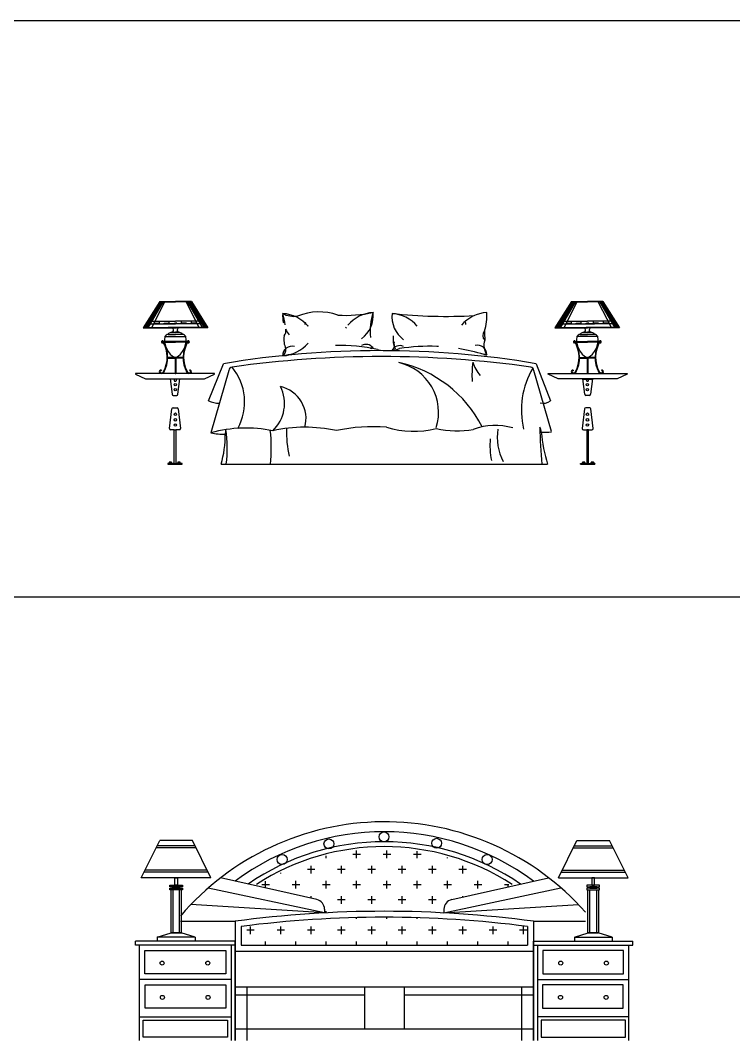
# Model space of a CAD drawing. Header units: millimetres. Extents: x 6388 to 59789, y -18725 to 8137.
# Drawn here: x 32649 to 36624, y -4990 to 697 of the extents above; entities that cross this region are included whole.
import ezdxf

# ---------------------------------------------------------------- set-up
doc = ezdxf.new("R2010")
doc.units = ezdxf.units.MM
doc.linetypes.add('HIDDEN', pattern=[0.375, 0.25, -0.125])
doc.layers.add('www.cad-blocks.net', color=7, linetype='Continuous')

# ---------------------------------------------------------------- blocks, each defined once
blk = doc.blocks.new('A$C1E9B50DE')
for p, q in [((135.2, 906.6), (42.6, 761.2)), ((135.2, 906.6), (221.7, 906.6)), ((310.8, 906.6), (221.7, 906.6)), ((310.8, 906.6), (403.5, 761.2)), ((2429.2, 906.6), (2336.5, 761.2)), ((2429.2, 906.6), (2518.3, 906.6)), ((2604.8, 906.6), (2518.3, 906.6)), ((2604.8, 906.6), (2697.4, 761.2)), ((256.4, 786.4), (256.4, 797.6)), ((310.9, 786.4), (310.9, 797.6)), ((365.4, 786.4), (365.4, 797.6)), ((2374.6, 786.4), (2374.6, 797.6)), ((2429.1, 786.4), (2429.1, 797.6)), ((2483.6, 786.4), (2483.6, 797.6)), ((42.6, 761.2), (227.7, 761.2)), ((229.1, 786.4), (221.7, 786.4)), ((362.1, 761.2), (221.7, 761.2)), ((229.1, 783), (229.1, 786.4)), ((283.6, 786.4), (256.4, 786.4)), ((283.6, 783), (283.6, 786.4)), ((338.2, 786.4), (310.9, 786.4)), ((338.2, 783), (338.2, 786.4)), ((387.4, 786.4), (365.4, 786.4)), ((944.9, 779.5), (944.9, 788.4)), ((944.9, 788.4), (947.1, 788.4)), ((947.1, 788.4), (951.6, 790.6)), ((958.3, 775), (960.5, 770.6)), ((1174.7, 759.4), (1170.2, 763.9)), ((1840.1, 788.4), (1837.8, 788.4)), ((1840.1, 779.5), (1840.1, 788.4)), ((2352.6, 786.4), (2374.6, 786.4)), ((2377.9, 761.2), (2518.3, 761.2)), ((2401.8, 786.4), (2429.1, 786.4)), ((2401.8, 783), (2401.8, 786.4)), ((2456.4, 786.4), (2483.6, 786.4)), ((2456.4, 783), (2456.4, 786.4)), ((2510.9, 786.4), (2518.3, 786.4)), ((2510.9, 783), (2510.9, 786.4)), ((2697.4, 761.2), (2512.3, 761.2)), ((150.2, 679.6), (150.5, 676)), ((293.5, 679.6), (293.2, 676)), ((2446.5, 679.6), (2446.8, 676)), ((2589.8, 679.6), (2589.5, 676)), ((264.9, 594.6), (178.8, 594.6)), ((178.8, 594.6), (221.7, 594.6)), ((178.8, 590.9), (221.7, 590.9)), ((220, 594.2), (220, 505.8)), ((265, 590.9), (221.7, 590.9)), ((223.6, 594.3), (223.6, 505.8)), ((2475, 590.9), (2518.3, 590.9)), ((2475.1, 594.6), (2561.2, 594.6)), ((2516.4, 594.3), (2516.4, 505.8)), ((2561.2, 594.6), (2518.3, 594.6)), ((2561.2, 590.9), (2518.3, 590.9)), ((2520, 594.2), (2520, 505.8)), ((143.5, 523.9), (142.1, 520.6)), ((300.2, 523.9), (301.7, 520.6)), ((407.1, 353.7), (490.8, 560.6)), ((520, 522.2), (420, 175.3)), ((2318.2, 181.7), (2220, 522.2)), ((2233.4, 560.6), (2313.2, 352.9)), ((2439.8, 523.9), (2438.3, 520.6)), ((2596.5, 523.9), (2597.9, 520.6)), ((0, 505.8), (0, 502.8)), ((440, 505.8), (0, 505.8)), ((0, 502.8), (55, 475.8)), ((55, 475.8), (385, 475.8)), ((193.6, 475.8), (203.8, 390)), ((246.2, 474.3), (193.8, 474.3)), ((220, 505.8), (223.6, 505.8)), ((236.2, 390), (246.4, 475.8)), ((385, 475.8), (440, 502.8)), ((440, 502.8), (440, 505.8)), ((2300, 502.8), (2300, 505.8)), ((2300, 505.8), (2740, 505.8)), ((2355, 475.8), (2300, 502.8)), ((2685, 475.8), (2355, 475.8)), ((2503.8, 390), (2493.6, 475.8)), ((2493.8, 474.3), (2546.2, 474.3)), ((2520, 505.8), (2516.4, 505.8)), ((2546.4, 475.8), (2536.2, 390)), ((2740, 502.8), (2685, 475.8)), ((2740, 505.8), (2740, 502.8)), ((210.1, 384.2), (229.9, 384.2)), ((2529.9, 384.2), (2510.1, 384.2)), ((189.1, 200), (202, 308.4)), ((209, 314.8), (231, 314.8)), ((238, 308.4), (250.9, 200)), ((2502, 308.4), (2489.1, 200)), ((2531, 314.8), (2509, 314.8)), ((2550.9, 200), (2538, 308.4)), ((214.8, 192.4), (196.1, 192.4)), ((214.8, 5), (214.8, 192.4)), ((214.8, 192.4), (225.2, 192.4)), ((225.2, 192.4), (225.2, 5)), ((243.9, 192.4), (225.2, 192.4)), ((2496.1, 192.4), (2514.8, 192.4)), ((2514.8, 192.4), (2514.8, 5)), ((2525.2, 192.4), (2514.8, 192.4)), ((2525.2, 5), (2525.2, 192.4)), ((2525.2, 192.4), (2543.9, 192.4)), ((180, 5), (180, 0)), ((214.8, 5), (180, 5)), ((186.7, 10.3), (186.7, 5)), ((186.7, 5), (200, 5)), ((198, 11.7), (188.7, 11.7)), ((190, 5), (190, 10.3)), ((196.5, 5), (196.5, 10.3)), ((200, 5), (200, 10.3)), ((214.8, 5), (225.2, 5)), ((260, 5), (225.2, 5)), ((235.8, 10.3), (235.8, 5)), ((235.8, 5), (249.1, 5)), ((247.1, 11.7), (237.8, 11.7)), ((239.1, 5), (239.1, 10.3)), ((245.6, 5), (245.6, 10.3)), ((249.1, 5), (249.1, 10.3)), ((260, 0), (260, 5)), ((2480, 5), (2514.8, 5)), ((2480, 0), (2480, 5)), ((2490.9, 5), (2490.9, 10.3)), ((2504.2, 5), (2490.9, 5)), ((2492.9, 11.7), (2502.2, 11.7)), ((2494.4, 5), (2494.4, 10.3)), ((2500.9, 5), (2500.9, 10.3)), ((2504.2, 10.3), (2504.2, 5)), ((2525.2, 5), (2514.8, 5)), ((2525.2, 5), (2560, 5)), ((2540, 5), (2540, 10.3)), ((2553.3, 5), (2540, 5)), ((2542, 11.7), (2551.3, 11.7)), ((2543.5, 5), (2543.5, 10.3)), ((2550, 5), (2550, 10.3)), ((2553.3, 10.3), (2553.3, 5)), ((2560, 5), (2560, 0)), ((180, 0), (260, 0)), ((180, 0), (260, 0)), ((225.2, 0), (214.8, 0)), ((225.2, 0), (214.8, 0)), ((214.8, 0), (225.2, 0)), ((476.8, 0), (2295.5, 0)), ((2560, 0), (2480, 0)), ((2480, 0), (2560, 0)), ((2525.2, 0), (2514.8, 0)), ((2514.8, 0), (2525.2, 0)), ((2514.8, 0), (2525.2, 0))]:
    blk.add_line(p, q)
at = {"linetype": 'ByBlock', "ltscale": 5000}
for p, q in [((137.8, 906.6), (45.2, 761.2)), ((138.6, 906.6), (46, 761.2)), ((139.5, 906.6), (46.8, 761.2)), ((140.4, 906.6), (47.8, 761.2)), ((143.9, 906.6), (51.2, 761.2)), ((148.4, 906.6), (58.6, 761.2)), ((154.2, 906.6), (68.4, 761.2)), ((162.7, 906.6), (88.2, 761.2)), ((134.3, 905.2), (221.7, 905.2)), ((310.8, 905.2), (221.7, 905.2)), ((279.2, 906.6), (353.8, 761.2)), ((287.8, 906.6), (373.5, 761.2)), ((293.5, 906.6), (383.3, 761.2)), ((298.1, 906.6), (390.7, 761.2)), ((301.5, 906.6), (394.2, 761.2)), ((304.1, 906.6), (396.8, 761.2)), ((306.7, 906.6), (399.3, 761.2)), ((308.4, 906.6), (401.3, 760.8)), ((2431.6, 906.6), (2338.7, 760.8)), ((2433.3, 906.6), (2340.7, 761.2)), ((2435.9, 906.6), (2343.2, 761.2)), ((2438.5, 906.6), (2345.8, 761.2)), ((2441.9, 906.6), (2349.3, 761.2)), ((2446.5, 906.6), (2356.7, 761.2)), ((2452.2, 906.6), (2366.5, 761.2)), ((2460.8, 906.6), (2386.2, 761.2)), ((2429.2, 905.2), (2518.3, 905.2)), ((2605.7, 905.2), (2518.3, 905.2)), ((2577.3, 906.6), (2651.8, 761.2)), ((2585.8, 906.6), (2671.6, 761.2)), ((2591.6, 906.6), (2681.4, 761.2)), ((2596.1, 906.6), (2688.8, 761.2)), ((2599.6, 906.6), (2692.2, 761.2)), ((2600.5, 906.6), (2693.2, 761.2)), ((2601.4, 906.6), (2694, 761.2)), ((2602.2, 906.6), (2694.8, 761.2)), ((65.7, 797.6), (221.7, 797.6)), ((78.1, 786.4), (78.1, 797.6)), ((132.6, 786.4), (132.6, 797.6)), ((187.1, 786.4), (187.1, 797.6)), ((380.3, 797.6), (221.7, 797.6)), ((2359.7, 797.6), (2518.3, 797.6)), ((2674.3, 797.6), (2518.3, 797.6)), ((2552.9, 786.4), (2552.9, 797.6)), ((2607.4, 786.4), (2607.4, 797.6)), ((2661.9, 786.4), (2661.9, 797.6)), ((46.9, 762.7), (227.7, 762.7)), ((56.5, 783), (221.7, 783)), ((58.7, 786.4), (78.1, 786.4)), ((105.3, 783), (105.3, 786.4)), ((105.3, 786.4), (132.6, 786.4)), ((159.8, 783), (159.8, 786.4)), ((159.8, 786.4), (187.1, 786.4)), ((389.6, 783), (182.4, 783)), ((402.6, 762.7), (182.4, 762.7)), ((214.4, 783), (214.4, 786.4)), ((214.4, 786.4), (221.7, 786.4)), ((403.5, 761.2), (239.6, 761.2)), ((2336.5, 761.2), (2500.4, 761.2)), ((2337.4, 762.7), (2557.6, 762.7)), ((2350.4, 783), (2557.6, 783)), ((2693.1, 762.7), (2512.3, 762.7)), ((2525.6, 786.4), (2518.3, 786.4)), ((2683.5, 783), (2518.3, 783)), ((2525.6, 783), (2525.6, 786.4)), ((2580.2, 786.4), (2552.9, 786.4)), ((2580.2, 783), (2580.2, 786.4)), ((2634.7, 786.4), (2607.4, 786.4)), ((2634.7, 783), (2634.7, 786.4)), ((2681.3, 786.4), (2661.9, 786.4)), ((287.9, 683.7), (155.9, 683.7)), ((155.9, 683.7), (221.7, 683.7)), ((163.7, 712), (279.8, 712)), ((181.6, 724.2), (221.7, 724.2)), ((197.1, 733.8), (221.7, 733.6)), ((207.3, 737.4), (221.7, 737.2)), ((236.2, 737.4), (221.7, 737.2)), ((246.4, 733.8), (221.7, 733.6)), ((261.9, 724.2), (221.7, 724.2)), ((2452.1, 683.7), (2584.1, 683.7)), ((2576.3, 712), (2460.2, 712)), ((2478.1, 724.2), (2518.3, 724.2)), ((2493.6, 733.8), (2518.3, 733.6)), ((2503.8, 737.4), (2518.3, 737.2)), ((2532.7, 737.4), (2518.3, 737.2)), ((2542.9, 733.8), (2518.3, 733.6)), ((2558.4, 724.2), (2518.3, 724.2)), ((2584.1, 683.7), (2518.3, 683.7)), ((157.9, 680.1), (221.7, 680.1)), ((285.9, 680.1), (221.7, 680.1)), ((2454.1, 680.1), (2518.3, 680.1)), ((2582.1, 680.1), (2518.3, 680.1))]:
    blk.add_line(p, q, dxfattribs=at)
at = {"linetype": 'HIDDEN'}
for p, q in [((189.4, 5), (189.4, 0)), ((197.4, 0), (197.4, 5)), ((238.5, 5), (238.5, 0)), ((246.5, 0), (246.5, 5)), ((2493.5, 0), (2493.5, 5)), ((2501.5, 5), (2501.5, 0)), ((2542.6, 0), (2542.6, 5)), ((2550.6, 5), (2550.6, 0))]:
    blk.add_line(p, q, dxfattribs=at)
for centre, radius in [((221.5, 443.5), 6.48), ((221.5, 415.4), 6.48), ((2518.5, 443.5), 6.48), ((2518.5, 415.4), 6.48), ((221.6, 278.6), 7.2), ((2518.4, 278.6), 7.2), ((221.6, 247.5), 7.2), ((2518.4, 247.5), 7.2), ((221.6, 218.7), 7.2), ((2518.4, 218.7), 7.2)]:
    blk.add_circle(centre, radius)
for centre, radius, start, end in [((981.4, 824.1), 161.9, 174.11, 192.9489), ((883.3, 954.7), 130.2, 241.0908, 278.4042), ((806.1, 637.1), 204.1, 40.4189, 85.9871), ((407, 719.1), 430.9, 7.6727, 16.3954), ((1022.4, 525.9), 323.2, 71.0183, 111.7974), ((1172.6, 1543.5), 713.4, 266.3716, 282.2562), ((1338.4, 642.6), 204.1, 94.0129, 139.5811), ((1163, 829.7), 161.9, 306.5711, 5.89), ((1621.8, 742.7), 315.2, 160.8133, 186.5053), ((1590.3, 824.1), 161.9, 174.11, 233.4289), ((1731.5, 3641.4), 2816.9, 263.8398, 273.1866), ((1415, 637.1), 204.1, 40.4189, 85.9871), ((1971.8, 642.6), 204.1, 94.0129, 139.5811), ((1701.3, 825.2), 257, 341.3058, 4.6952), ((194.2, 747.1), 17.1, 325.6014, 55.651), ((249.3, 747.1), 17.1, 124.349, 214.3986), ((799.6, 742.8), 38.2, 316.7316, 14.6494), ((981.4, 824.1), 161.9, 206.2629, 219.0596), ((1972.4, 717.9), 37.2, 137.8287, 225.5264), ((3912.5, 781), 1968.2, 181.1124, 182.6095), ((2490.7, 747.1), 17.1, 325.6014, 55.651), ((2545.8, 747.1), 17.1, 124.349, 214.3986), ((150, 682), 5.99, 32.0735, 275.454), ((150, 682), 2.35, 32.0735, 275.454), ((5.6, 595.9), 170.5, 331.461, 30.8136), ((-1.1, 595.7), 179.9, 332.3858, 29.8079), ((272.9, 692), 111.2, 169.9962, 242.6044), ((181.9, 704.3), 19.8, 90.9754, 159.1082), ((197.1, 716.5), 17.3, 90, 153.8109), ((206.2, 724.2), 13.2, 85.2699, 133.6097), ((170.6, 692), 111.2, 297.3956, 10.0038), ((237.2, 724.2), 13.2, 46.3903, 94.7301), ((246.4, 716.5), 17.3, 26.1891, 90), ((261.5, 704.3), 19.8, 20.8918, 89.0246), ((444.8, 595.7), 179.9, 150.1921, 207.6142), ((438.2, 595.9), 170.5, 149.1864, 208.539), ((293.8, 682), 5.99, 264.546, 147.9265), ((293.8, 682), 2.35, 264.546, 147.9265), ((966.3, 698.3), 140.1, 172.4632, 202.983), ((1575.2, 698.3), 140.1, 172.4632, 202.983), ((1519.1, 674), 79, 173.3811, 202.6385), ((2034.5, 662.1), 92.9, 161.6388, 214.0468), ((2446.2, 682), 5.99, 32.0735, 275.454), ((2446.2, 682), 2.35, 32.0735, 275.454), ((2301.8, 595.9), 170.5, 331.461, 30.8136), ((2295.2, 595.7), 179.9, 332.3858, 29.8079), ((2569.4, 692), 111.2, 169.9962, 242.6044), ((2478.5, 704.3), 19.8, 90.9754, 159.1082), ((2493.6, 716.5), 17.3, 90, 153.8109), ((2502.8, 724.2), 13.2, 85.2699, 133.6097), ((2467.1, 692), 111.2, 297.3956, 10.0038), ((2533.8, 724.2), 13.2, 46.3903, 94.7301), ((2542.9, 716.5), 17.3, 26.1891, 90), ((2558.1, 704.3), 19.8, 20.8918, 89.0246), ((2741.1, 595.7), 179.9, 150.1921, 207.6142), ((2734.4, 595.9), 170.5, 149.1864, 208.539), ((2590, 682), 5.99, 264.546, 147.9265), ((2590, 682), 2.35, 264.546, 147.9265), ((1362.1, -4617.9), 5251.3, 80.4489, 99.5511), ((871.3, 607.2), 51, 74.3949, 182.9806), ((806.1, 808.2), 204.1, 274.0129, 319.5811), ((797.4, 637.8), 40.4, 304.6632, 8.237), ((1145, -275), 936.8, 77.4251, 91.934), ((1284.1, 620.2), 48.3, 35.4069, 120.6162), ((1312.1, 651), 5.39, 200.5413, 352.3129), ((1400.8, 860.4), 227.1, 256.796, 288.1918), ((1472.4, 613.5), 47.9, 63.37, 155.4789), ((1636.7, -375.4), 1033.3, 87.6951, 99.1923), ((1636.7, -375.4), 1033.3, 87.118, 87.6951), ((1636.7, -375.4), 1033.3, 72.8065, 80.9417), ((1906.6, 612.8), 51, 357.0194, 105.6051), ((1370, -5406.1), 6006.1, 82.03465, 97.96535), ((1020.9, -623.2), 1244, 96.4814, 99.2749), ((1738, -862.6), 1489, 81.5237, 82.1415), ((1971.8, 813.8), 204.1, 261.6583, 265.9871), ((140.2, 516.4), 8.24, 66.2695, 227.016), ((145.6, 522.2), 16.1, 227.0772, 322.3729), ((140.2, 516.4), 4.61, 66.2695, 227.016), ((145.5, 522), 12.4, 226.9126, 322.2806), ((298.2, 522.2), 16.1, 217.6271, 312.9228), ((298.2, 522), 12.4, 217.7194, 313.0874), ((303.5, 516.4), 8.24, 312.984, 113.7305), ((303.5, 516.4), 4.61, 312.984, 113.7305), ((540, 522.2), 20, 96.5941, 180), ((302.6, 347.4), 305.2, 331.1774, 39.6176), ((1323, -101.4), 683.5, 26.9934, 77.8009), ((1403.8, 288.8), 285.1, 342.7928, 77.0994), ((2460.3, 497.1), 585.4, 172.9979, 183.4167), ((2065.2, 625), 194.4, 196.9038, 221.7666), ((2602.7, 302.3), 452.5, 148.9769, 193.5726), ((2200, 522.2), 20, 0, 83.4059), ((2436.5, 516.4), 8.24, 66.2695, 227.016), ((2441.8, 522.2), 16.1, 227.0772, 322.3729), ((2436.5, 516.4), 4.61, 66.2695, 227.016), ((2441.8, 522), 12.4, 226.9126, 322.2806), ((2594.4, 522.2), 16.1, 217.6271, 312.9228), ((2594.5, 522), 12.4, 217.7194, 313.0874), ((2599.8, 516.4), 8.24, 312.984, 113.7305), ((2599.8, 516.4), 4.61, 312.984, 113.7305), ((221.5, 469.3), 6.48, 130.2991, 49.7009), ((2518.5, 469.3), 6.48, 130.2991, 49.7009), ((619.2, 339.4), 211.1, 313.6531, 26.3557), ((766.9, 254.6), 183.3, 344.7813, 76.9214), ((210.1, 390.5), 6.29, 184.5739, 270), ((229.9, 390.5), 6.29, 270, 355.4261), ((467.4, 486.3), 145.7, 245.5756, 270), ((2271.1, 412.5), 72.7, 256.811, 304.8711), ((2510.1, 390.5), 6.29, 184.5739, 270), ((2529.9, 390.5), 6.29, 270, 355.4261), ((209, 307.8), 6.99, 90, 175.4261), ((231, 307.8), 6.99, 4.5739, 90), ((2509, 307.8), 6.99, 90, 175.4261), ((2531, 307.8), 6.99, 4.5739, 90), ((196.1, 199.4), 6.99, 175.4261, 270), ((243.9, 199.4), 6.99, 270, 4.5739), ((616.2, -539.8), 741.6, 78.4277, 105.3429), ((490.5, 494.3), 326.7, 257.5317, 271.634), ((622.1, 165.1), 122.3, 166.7898, 178.7634), ((-215.3, 86.7), 726.2, 353.1437, 8.4215), ((-112.5, 87.7), 869, 354.2071, 6.7247), ((943.8, -609.7), 816.2, 77.5551, 102.6573), ((1475.3, 181.8), 634.5, 178.5493, 192.486), ((1326.2, -762.5), 972, 85.7479, 102.2656), ((1551, 711.7), 527.5, 253.1676, 283.6601), ((1791.5, 705.8), 519.8, 257.113, 280.0754), ((2005, -128.1), 344.7, 73.5246, 110.8287), ((2305.9, 151.1), 290.2, 171.019, 207.9252), ((4699.8, 246.6), 2447.3, 180.9415, 185.7834), ((2203.8, 176.4), 57.5, 2.5876, 31.4377), ((2280.3, 380.5), 202.4, 264.5796, 280.7837), ((3288.6, 283.1), 1032.6, 185.783, 195.9101), ((2496.1, 199.4), 6.99, 175.4261, 270), ((2543.9, 199.4), 6.99, 270, 4.5739), ((-114.2, 166.7), 614.1, 344.2528, 0.1007), ((2402.3, 102.8), 427.2, 174.7269, 191.004), ((187.4, 10.3), 0.667, 90, 180), ((188.4, 8), 3.14, 71.4069, 108.5931), ((187.4, 12.5), 1.52, 296.0932, 325.9255), ((189.4, 10.3), 0.667, 0, 90), ((190.7, 10.3), 0.667, 90, 180), ((193.3, -0.9), 12.2, 77.7884, 102.2116), ((195.9, 10.3), 0.667, 0, 90), ((197.2, 10.3), 0.667, 90, 180), ((198.3, 7.5), 3.64, 72.6943, 107.3057), ((199.3, 12.5), 1.52, 214.0745, 244.3953), ((199.4, 10.3), 0.667, 0, 90), ((236.5, 10.3), 0.667, 90, 180), ((237.5, 8), 3.14, 71.4069, 108.5931), ((236.5, 12.5), 1.52, 296.0932, 325.9255), ((238.5, 10.3), 0.667, 0, 90), ((239.8, 10.3), 0.667, 90, 180), ((242.4, -0.9), 12.2, 77.7884, 102.2116), ((245, 10.3), 0.667, 0, 90), ((246.3, 10.3), 0.667, 90, 180), ((247.4, 7.5), 3.64, 72.6943, 107.3057), ((248.4, 12.5), 1.52, 214.0745, 244.3953), ((248.5, 10.3), 0.667, 0, 90), ((2491.5, 10.3), 0.667, 90, 180), ((2492.6, 7.5), 3.64, 72.6943, 107.3057), ((2491.6, 12.5), 1.52, 295.6047, 325.9255), ((2493.7, 10.3), 0.667, 0, 90), ((2495, 10.3), 0.667, 90, 180), ((2497.6, -0.9), 12.2, 77.7884, 102.2116), ((2500.2, 10.3), 0.667, 0, 90), ((2501.5, 10.3), 0.667, 90, 180), ((2502.5, 8), 3.14, 71.4069, 108.5931), ((2503.5, 12.5), 1.52, 214.0745, 243.9068), ((2503.5, 10.3), 0.667, 0, 90), ((2540.6, 10.3), 0.667, 90, 180), ((2541.7, 7.5), 3.64, 72.6943, 107.3057), ((2540.7, 12.5), 1.52, 295.6047, 325.9255), ((2542.8, 10.3), 0.667, 0, 90), ((2544.1, 10.3), 0.667, 90, 180), ((2546.7, -0.9), 12.2, 77.7884, 102.2116), ((2549.3, 10.3), 0.667, 0, 90), ((2550.6, 10.3), 0.667, 90, 180), ((2551.6, 8), 3.14, 71.4069, 108.5931), ((2552.6, 12.5), 1.52, 214.0745, 243.9068), ((2552.6, 10.3), 0.667, 0, 90)]:
    blk.add_arc(centre, radius, start, end)
blk = doc.blocks.new('A$C02563F7E')
for p, q in [((31.9, 908), (134.5, 1116.2)), ((332.7, 1085.1), (119.2, 1085.1)), ((317.4, 1116.2), (134.5, 1116.2)), ((420, 908), (317.4, 1116.2)), ((2356.8, 908), (2459.4, 1116.2)), ((2444.1, 1085.1), (2657.6, 1085.1)), ((2459.4, 1116.2), (2642.3, 1116.2)), ((2744.9, 908), (2642.3, 1116.2)), ((338, 1074.5), (114, 1074.5)), ((1063, 1016.6), (1063, 1029.2)), ((1253.1, 1037.7), (1210.8, 1037.7)), ((1231.9, 1016.6), (1231.9, 1058.8)), ((1422.1, 1037.7), (1379.8, 1037.7)), ((1400.9, 1016.6), (1400.9, 1058.8)), ((1591, 1037.7), (1548.8, 1037.7)), ((1569.9, 1016.6), (1569.9, 1056.9)), ((2438.8, 1074.5), (2662.8, 1074.5)), ((978.5, 932.1), (978.5, 974.3)), ((1147.5, 932.1), (1147.5, 974.3)), ((1316.4, 932.1), (1316.4, 974.3)), ((1485.4, 932.1), (1485.4, 974.3)), ((1654.4, 932.1), (1654.4, 974.3)), ((1738.9, 1016.6), (1738.9, 1021.1)), ((1823.4, 932.1), (1823.4, 974.3)), ((404.7, 939.1), (47.2, 939.1)), ((399.5, 949.7), (52.4, 949.7)), ((809.5, 932.1), (809.5, 935)), ((999.6, 953.2), (957.4, 953.2)), ((1168.6, 953.2), (1126.3, 953.2)), ((1337.6, 953.2), (1295.3, 953.2)), ((1506.5, 953.2), (1464.3, 953.2)), ((1675.5, 953.2), (1633.3, 953.2)), ((1844.5, 953.2), (1802.3, 953.2)), ((2372.1, 939.1), (2729.6, 939.1)), ((2377.3, 949.7), (2724.4, 949.7)), ((420, 908), (31.9, 908)), ((190.8, 857.3), (190.8, 867.1)), ((190.8, 867.1), (261.4, 867.1)), ((261.4, 857.3), (190.8, 857.3)), ((205.1, 857.6), (245.6, 857.6)), ((205.1, 850.5), (205.1, 857.6)), ((218.3, 867.1), (218.3, 907.7)), ((218.3, 907.7), (233.3, 907.7)), ((233.3, 867.1), (218.3, 867.1)), ((233.3, 907.7), (233.3, 867.1)), ((245.6, 857.6), (245.6, 850.5)), ((261.4, 867.1), (261.4, 857.3)), ((746.1, 868.7), (703.9, 868.7)), ((725, 850.5), (725, 889.2)), ((915.1, 868.7), (872.9, 868.7)), ((894, 847.6), (894, 889.8)), ((1084.1, 868.7), (1041.8, 868.7)), ((1063, 847.6), (1063, 889.8)), ((1253.1, 868.7), (1210.8, 868.7)), ((1231.9, 847.6), (1231.9, 889.8)), ((1422.1, 868.7), (1379.8, 868.7)), ((1400.9, 847.6), (1400.9, 889.8)), ((1591, 868.7), (1548.8, 868.7)), ((1569.9, 847.6), (1569.9, 889.8)), ((1760, 868.7), (1717.8, 868.7)), ((1738.9, 847.6), (1738.9, 889.8)), ((1929, 868.7), (1886.7, 868.7)), ((1907.9, 847.6), (1907.9, 889.8)), ((2080.4, 868.7), (2055.7, 868.7)), ((2076.9, 857.2), (2076.9, 871)), ((2356.8, 908), (2744.9, 908)), ((2586, 867.1), (2515.4, 867.1)), ((2515.4, 867.1), (2515.4, 857.3)), ((2515.4, 857.3), (2586, 857.3)), ((2571.7, 857.6), (2531.2, 857.6)), ((2531.2, 857.6), (2531.2, 850.5)), ((2558.5, 907.7), (2543.5, 907.7)), ((2543.5, 907.7), (2543.5, 867.1)), ((2543.5, 867.1), (2558.5, 867.1)), ((2558.5, 867.1), (2558.5, 907.7)), ((2571.7, 850.5), (2571.7, 857.6)), ((2586, 857.3), (2586, 867.1)), ((190.8, 840.5), (190.8, 850.3)), ((190.8, 850.3), (261.4, 850.3)), ((261.4, 840.5), (190.8, 840.5)), ((197.2, 840.9), (197.2, 600.2)), ((255.2, 840.9), (197.2, 840.9)), ((245.6, 850.5), (205.1, 850.5)), ((208.3, 840.9), (208.3, 600.2)), ((244.2, 600.2), (244.2, 840.9)), ((255.2, 600.2), (255.2, 840.9)), ((261.4, 850.3), (261.4, 840.5)), ((1053.4, 711.9), (404.8, 850.5)), ((978.5, 793.6), (978.5, 805.3)), ((1147.5, 763.1), (1147.5, 805.3)), ((1316.4, 763.1), (1316.4, 805.3)), ((1485.4, 763.1), (1485.4, 805.3)), ((1654.4, 763.1), (1654.4, 805.3)), ((1718.6, 711.9), (2371, 851.3)), ((1823.4, 800.3), (1823.4, 805.3)), ((2586, 850.3), (2515.4, 850.3)), ((2515.4, 850.3), (2515.4, 840.5)), ((2515.4, 840.5), (2586, 840.5)), ((2521.6, 600.2), (2521.6, 840.9)), ((2521.6, 840.9), (2579.6, 840.9)), ((2531.2, 850.5), (2571.7, 850.5)), ((2532.6, 600.2), (2532.6, 840.9)), ((2568.5, 840.9), (2568.5, 600.2)), ((2579.6, 840.9), (2579.6, 600.2)), ((2586, 840.5), (2586, 850.3)), ((1053.4, 711.9), (308.7, 758.6)), ((1168.6, 784.2), (1126.3, 784.2)), ((1337.6, 784.2), (1295.3, 784.2)), ((1506.5, 784.2), (1464.3, 784.2)), ((1675.5, 784.2), (1633.3, 784.2)), ((1718.6, 711.9), (2467.8, 758.9)), ((1063, 712.4), (1063, 720.8)), ((1231.9, 718.8), (1231.9, 720.8)), ((1231.9, 678.6), (1231.9, 685.6)), ((1400.9, 720.7), (1400.9, 720.8)), ((1400.9, 678.6), (1400.9, 687.4)), ((1569.9, 718), (1569.9, 720.8)), ((1569.9, 678.6), (1569.9, 684.7)), ((250.4, 665.3), (554.4, 665.3)), ((587.7, 636.1), (587.7, 532.2)), ((640.5, 594.1), (640.5, 636.4)), ((809.5, 594.1), (809.5, 636.4)), ((978.5, 594.1), (978.5, 636.4)), ((1063, 678.6), (1063, 679.1)), ((1147.5, 594.1), (1147.5, 636.4)), ((1316.4, 594.1), (1316.4, 636.4)), ((1485.4, 594.1), (1485.4, 636.4)), ((1654.4, 594.1), (1654.4, 636.4)), ((1823.4, 594.1), (1823.4, 636.4)), ((1992.4, 594.1), (1992.4, 636.4)), ((2161.3, 594.1), (2161.3, 636.4)), ((2184.3, 636.1), (2184.3, 532.2)), ((2217.6, 665.3), (2507.5, 665.3)), ((120.6, 576.6), (198.2, 600)), ((331.3, 576.6), (120.6, 576.6)), ((120.6, 576.6), (120.6, 554.4)), ((197.2, 600.2), (255.2, 600.2)), ((253.7, 600), (198.2, 600)), ((331.3, 576.6), (253.7, 600)), ((331.3, 576.6), (331.3, 554.4)), ((661.6, 615.2), (619.4, 615.2)), ((830.6, 615.2), (788.4, 615.2)), ((999.6, 615.2), (957.4, 615.2)), ((1168.6, 615.2), (1126.3, 615.2)), ((1337.6, 615.2), (1295.3, 615.2)), ((1506.5, 615.2), (1464.3, 615.2)), ((1675.5, 615.2), (1633.3, 615.2)), ((1844.5, 615.2), (1802.3, 615.2)), ((2013.5, 615.2), (1971.2, 615.2)), ((2182.5, 615.2), (2140.2, 615.2)), ((2445.5, 576.6), (2523.1, 600)), ((2445.5, 576.6), (2656.2, 576.6)), ((2445.5, 576.6), (2445.5, 554.4)), ((2579.6, 600.2), (2521.6, 600.2)), ((2523.1, 600), (2578.6, 600)), ((2656.2, 576.6), (2578.6, 600)), ((2656.2, 576.6), (2656.2, 554.4)), ((587.7, 532.2), (2184.3, 532.2)), ((725, 532.2), (725, 551.9)), ((894, 532.2), (894, 551.9)), ((1063, 532.2), (1063, 551.9)), ((1231.9, 532.2), (1231.9, 551.9)), ((1400.9, 532.2), (1400.9, 551.9)), ((1569.9, 532.2), (1569.9, 551.9)), ((1738.9, 532.2), (1738.9, 551.9)), ((1907.9, 532.2), (1907.9, 551.9)), ((2076.9, 532.2), (2076.9, 551.9)), ((42.2, 113.1), (512.2, 113.1)), ((42.2, 20), (42.2, 113.1)), ((512.2, 113.1), (512.2, 20)), ((2259.8, 113.1), (2259.8, 20)), ((2729.8, 113.1), (2259.8, 113.1)), ((2729.8, 20), (2729.8, 113.1)), ((512.2, 20), (42.2, 20)), ((2259.8, 20), (2729.8, 20))]:
    blk.add_line(p, q)
at = {"ltscale": 10}
for p, q in [((1010.1, 786.5), (473.4, 906.9)), ((1761.9, 786.5), (2302.3, 907.7)), ((1053.4, 732.4), (1053.4, 711.9)), ((1718.6, 732.4), (1718.6, 711.9)), ((554.4, 665.3), (554.4, 0)), ((2217.6, 665.3), (2217.6, 0)), ((554.4, 554.4), (0, 554.4)), ((0, 532.2), (0, 554.4)), ((554.4, 532.2), (0, 532.2)), ((22.2, 0), (22.2, 532.2)), ((532.2, 532.2), (532.2, 0)), ((554.4, 0), (554.4, 554.4)), ((2217.6, 554.4), (2772, 554.4)), ((2217.6, 0), (2217.6, 554.4)), ((2217.6, 532.2), (2772, 532.2)), ((2239.8, 532.2), (2239.8, 0)), ((2749.8, 0), (2749.8, 532.2)), ((2772, 532.2), (2772, 554.4)), ((52.2, 502.2), (502.2, 502.2)), ((52.2, 371.4), (52.2, 502.2)), ((502.2, 502.2), (502.2, 371.4)), ((554.4, 499), (2217.6, 499)), ((2719.8, 502.2), (2269.8, 502.2)), ((2269.8, 502.2), (2269.8, 371.4)), ((2719.8, 371.4), (2719.8, 502.2)), ((533.6, 341.4), (23.5, 341.4)), ((502.2, 371.4), (52.2, 371.4)), ((2238.4, 341.4), (2748.5, 341.4)), ((2269.8, 371.4), (2719.8, 371.4)), ((53.5, 311.4), (503.6, 311.4)), ((53.5, 180.6), (53.5, 311.4)), ((503.6, 311.4), (503.6, 180.6)), ((554.4, 299.4), (2217.6, 299.4)), ((620.9, 299.4), (620.9, 0)), ((1275.1, 299.4), (1275.1, 66.5)), ((1496.9, 299.4), (1496.9, 66.5)), ((2151.1, 299.4), (2151.1, 0)), ((2718.5, 311.4), (2268.4, 311.4)), ((2268.4, 311.4), (2268.4, 180.6)), ((2718.5, 180.6), (2718.5, 311.4)), ((554.4, 255), (1275.1, 255)), ((1496.9, 255), (2217.6, 255)), ((503.6, 180.6), (53.5, 180.6)), ((2268.4, 180.6), (2718.5, 180.6)), ((22.2, 133.1), (532.2, 133.1)), ((2749.8, 133.1), (2239.8, 133.1)), ((554.4, 66.5), (2217.6, 66.5))]:
    blk.add_line(p, q, dxfattribs=at)
for centre, radius in [((1384.5, 1135.6), 27.7), ((1077.6, 1096.4), 27.7), ((1678, 1100.1), 27.7), ((816.7, 1009.5), 27.7), ((1959.3, 1009.2), 27.7), ((148, 432), 11.2), ((402.3, 432), 11.2), ((2369.7, 432), 11.2), ((2624, 432), 11.2), ((149.3, 241.1), 11.2), ((403.7, 241.1), 11.2), ((2368.3, 241.1), 11.2), ((2622.7, 241.1), 11.2)]:
    blk.add_circle(centre, radius)
for centre, radius, start, end in [((1388.4, -274.9), 1494.6, 41.5203, 139.5851), ((1386, -228.5), 1309.6, 57.0195, 122.9805), ((997.9, 732.4), 55.4, 0, 77.3574), ((1774.1, 732.4), 55.4, 102.6426, 180), ((1386, -5542), 6262.7, 82.36941, 97.63059)]:
    blk.add_arc(centre, radius, start, end, dxfattribs=at)
for centre, radius, start, end in [((1386, -228.5), 1392.8, 53.3389, 126.6611), ((1386, -228.5), 1337.3, 55.4144, 124.5856), ((1386, -5541.8), 6229.3, 82.63683, 97.36317)]:
    blk.add_arc(centre, radius, start, end)
blk = doc.blocks.new('FORMAT')
at = {"color": 155, "true_color": 0x546d8e}
for p, q in [((10116.5, 697.3), (59789.4, 697.3)), ((10116.5, -2515.3), (59789.4, -2515.3))]:
    blk.add_line(p, q, dxfattribs=at)

msp = doc.modelspace()

# ---------------------------------------------------------------- block references
for name, p in [('A$C1E9B50DE', (33291.2, -1776.9)), ('A$C02563F7E', (33291.2, -4989.6))]:
    msp.add_blockref(name, p)
at = {"layer": 'www.cad-blocks.net'}
msp.add_blockref('FORMAT', (0, 0), dxfattribs=at)

doc.saveas('drawing.dxf')
